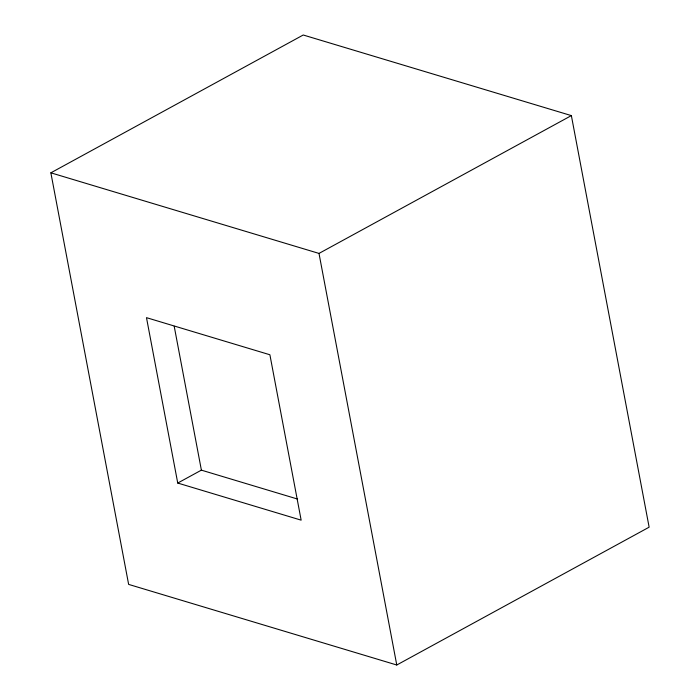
<?xml version="1.0" encoding="UTF-8"?>
<svg xmlns="http://www.w3.org/2000/svg" width="700" height="700" viewBox="0 0 700 700"><rect width="100%" height="100%" fill="white"/><g stroke="black" fill="none" stroke-linecap="round" stroke-linejoin="round"><path stroke-width="1.05" d="M50.864 172.821L303.231 35L571.366 115.605L649.136 527.179L396.769 665L128.634 584.395L50.864 172.821L318.999 253.418L571.366 115.605M177.739 483.052L301.149 520.153L269.894 354.76L146.484 317.66L177.739 483.052L201.39 470.146L297.605 499.065M318.999 253.418L396.769 665M174.195 326.226L201.39 470.146"/></g></svg>
